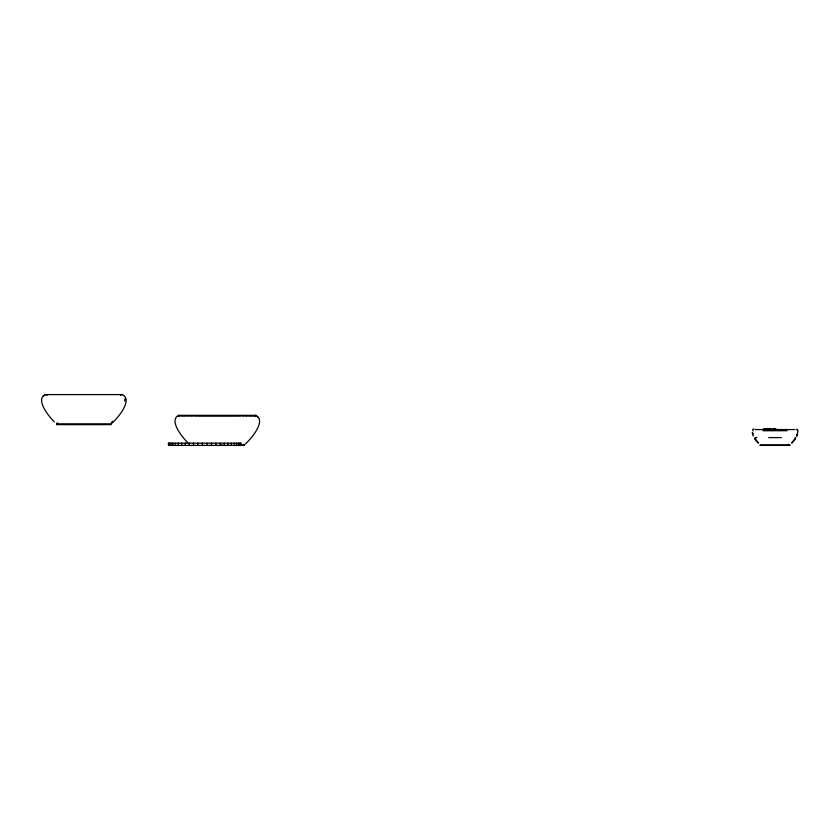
<?xml version="1.0" encoding="UTF-8"?>
<svg xmlns="http://www.w3.org/2000/svg" width="840" height="840" viewBox="0 0 840 840"><rect width="100%" height="100%" fill="white"/><g stroke="black" fill="none" stroke-linecap="round" stroke-linejoin="round"><path stroke-width="1.26" d="M124.709 401.121L124.845 398.947M796.509 435.971L797.087 434.269M796.919 436.139L798 430.731L797.024 429.135M795.144 438.512L791.721 442.806M795.522 438.753L792.047 443.121M111.342 422.625L112.844 421.292M111.867 423.255C117.632 418.257 133.182 400.04 122.472 394.59L45.266 394.59C34.902 399.431 49.161 416.913 54.348 421.89M245.291 444.003C251.055 439.005 266.595 420.798 255.896 415.349L178.689 415.349C168.315 420.189 182.584 437.661 187.761 442.649M43.533 396.123L44.152 395.671M752.65 429.461L753.911 428.935M220.899 445.41L221.624 444.822M120.551 395.209L122.472 394.59M254.888 415.506L255.896 415.349M178.3 416.199L179.897 416.168M255.507 416.199L256.274 416.199M763.644 428.841L767.602 428.558M766.353 428.82L770.648 428.526M763.686 429.492L767.382 429.23M771.865 428.935L775.835 428.652M766.584 429.356L770.69 429.177M771.908 429.587L775.876 429.303M181.398 416.168L186.06 416.168M187.089 416.168L189.147 416.168M190.323 416.168L192.685 416.168M193.988 416.168L196.602 416.168M197.662 416.168L236.912 416.168M237.972 416.168L240.587 416.168M241.899 416.168L244.251 416.168M245.427 416.168L247.496 416.168M248.525 416.168L255.896 416.168M56.879 423.024L57.729 423.024M56.595 423.832L111.142 423.832M56.595 424.651L111.142 424.651M755.192 429.566L794.955 429.566M752.567 430.731L753.28 430.731M763.014 430.731L787.111 430.731M755.055 437.588L756.966 437.588M768.684 437.588L781.442 437.588M795.06 437.588L795.711 437.588M788.014 444.518L788.812 444.518M241.196 444.591L244.566 444.591M760.116 444.959L790.01 444.959M244.566 445.41L168.42 445.41L168.42 443.163L240.996 443.163L240.996 445.41M760.116 445.41L790.01 445.41M45.266 394.59L47.187 395.209M178.689 415.349L180.169 415.706M797.002 429.639L797.538 430.521M257.334 416.63L257.87 417.175M758.394 442.806L754.971 438.512M758.079 443.121L754.593 438.753M753.197 436.139L752.241 432.569M752.682 432.516L753.039 434.269M240.713 443.163L240.713 445.41M239.852 443.163L239.852 445.41M238.445 443.163L238.445 445.41M236.502 443.163L236.502 445.41M234.066 443.163L234.066 445.41M231.158 443.163L231.158 445.41M227.84 443.163L227.84 445.41M224.154 443.163L224.154 445.41M220.154 443.163L220.154 445.41M215.922 443.163L215.922 445.41M211.502 443.163L211.502 445.41M206.987 443.163L206.987 445.41M202.429 443.163L202.429 445.41M197.904 443.163L197.904 445.41M193.494 443.163L193.494 445.41M189.252 443.163L189.252 445.41M185.262 443.163L185.262 445.41M181.577 443.163L181.577 445.41M178.248 443.163L178.248 445.41M175.35 443.163L175.35 445.41M172.904 443.163L172.904 445.41M170.961 443.163L170.961 445.41M169.554 443.163L169.554 445.41M168.703 443.163L168.703 445.41"/></g></svg>
